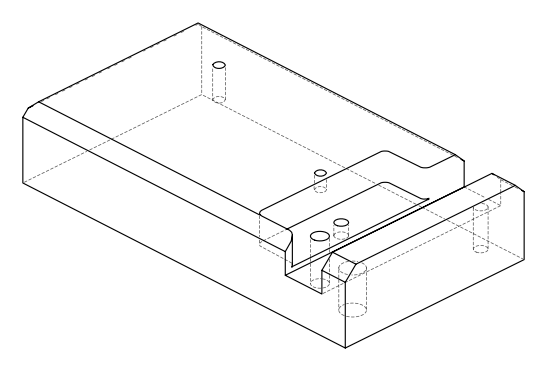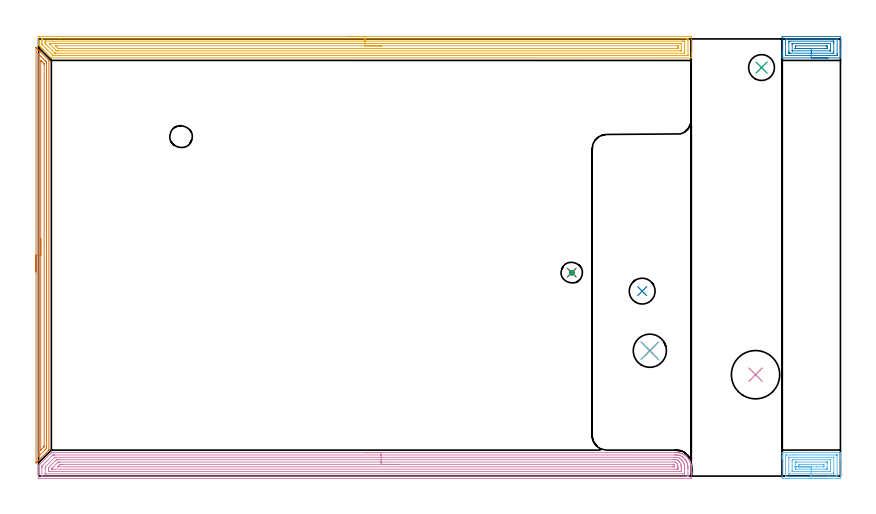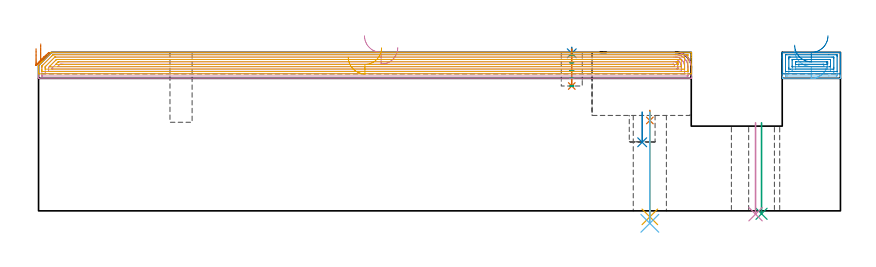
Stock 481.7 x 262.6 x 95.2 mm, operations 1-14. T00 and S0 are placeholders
(PLAN: 17 operations, 11 tool changes, 98.4 min)
(1 SPOT_DRILL | STEP1HOLE_2 | NXT0321_9005460120000 | 0.06 min | 4451 mm3)
(2 SPOT_DRILL_1 | STEP1POCKET | NXT0321_9005460120000 | 0.03 min | 2 mm3)
(3 INDEXABLE_INSERT_DRILL_THROUGH_HOLE_FROM_SOLID | STEP1HOLE | NXT0302_002 | 0.23 min | 17911 mm3)
(4 INDEXABLE_INSERT_DRILL_THROUGH_HOLE_FROM_SOLID_1 | STEP1HOLE_1 | NXT0302_029 | 0.23 min | 62816 mm3)
(5 DRILL_THROUGH_HOLE_INTO_CENTER | STEP1HOLE_2 | NXT0301_087 | 0.26 min | 5850 mm3)
(6 DRILL_TO_ENLARGE_THROUGH_HOLE | STEP1HOLE_2 | UGT0301_265 | 0.28 min | 19255 mm3)
(7 DRILL_BLIND_HOLE_INTO_CENTER | STEP1POCKET | NXT0301_087 | 0.09 min | 1975 mm3)
(8 INDEXABLE_INSERT_DRILL_BLIND_HOLE_FROM_SOLID | STEP1POCKET_1 | NXT0302_002 | 0.08 min | 10124 mm3)
(9 MILL_ROUGH_BLIND_HOLE_CONTOUR | STEP1POCKET | NXT0201_010 | Spiral | 0.25 min | 536 mm3)
(10 AREA_MILL | FG_CHAMFER_SURFACE | UGT0205_001 | 18.93 min | 48603 mm3)
(11 AREA_MILL_1 | FG_CHAMFER_SURFACE_1 | UGT0205_001 | 15.84 min | 33191 mm3)
(12 AREA_MILL_2 | FG_CHAMFER_SURFACE_2 | UGT0205_001 | 1.94 min | 5156 mm3)
(13 AREA_MILL_3 | FG_CHAMFER_SURFACE_3 | UGT0205_001 | 6.03 min | 7071 mm3)
(14 AREA_MILL_4 | FG_CHAMFER_SURFACE_4 | UGT0205_001 | 1.65 min | 3487 mm3)
(15 MILL_OPEN_POCKET | POCKET_OPEN | NXT0201_012 | Follow Part, ap 4, ae 75% | 50.15 min | 917812 mm3)
(16 MILL_RECTANGULAR_SLOT | SLOT_RECTANGULAR | UGT0201_020 | Follow Part, ap 12.5, ae 75% | 1.5 min | 86366 mm3)
(17 MILL_BLIND_HOLE_FROM_SOLID_MATERIAL | STEP1POCKET_2 | NXT0201_010 | Spiral | 0.84 min | 5822 mm3)
(TOOL NXT0321_9005460120000 | NC Spot Drill, 142deg, 12mm, Carbide, Uncoated | D12 PA142 FL30 Z2)
(TOOL NXT0302_002 | Index. Insert Drill 15.5mm [880-D1550L20-05] | D15.5 PA176 FL78 Z2)
(TOOL NXT0302_029 | Index. Insert Drill 29mm [880-D2900L32-05] | D29 PA176 FL145 Z2)
(TOOL NXT0301_087 | Carbide Drill 11.6mm [860.1-1160-058A1-MM 2214] | D11.6 PA140 FL72 Z2)
(TOOL UGT0301_265 | Twist Drill 19.9 mm | D19.9 PA118 FL140 Z2)
(TOOL NXT0201_010 | ENDMILL 10mm [2P460-1000-NA 1630] | D10 FL30 Z6)
(TOOL UGT0205_001 | Chamfer Mill 20 x 3 x 45 deg. | D20 FL50 Z2)
(TOOL NXT0201_012 | ENDMILL 16mm [2P460-1600-NA 1630] | D16 FL38 Z6)
(TOOL UGT0201_020 | End mill 50 mm | D50 FL50 Z4)
(OP 1 SPOT_DRILL)
G17 G21 G94 G90
T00 M6
G54
G17 G0 G90 X367.2 Y75.3 S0 M3
G43 Z105.2 H0
G94 G81 G98 Z54.3 F250. R60.3
G80
M5
M2
(OP 2 SPOT_DRILL_1)
G17 G21 G94 G90
T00 M6
G54
G17 G0 G90 X320.3 Y122.2 S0 M3
G43 Z105.2 H0
G94 G81 G98 Z94.658 F250. R98.2
G80
M5
M2
(OP 3 INDEXABLE_INSERT_DRILL_THROUGH_HOLE_FROM_SOLID)
G17 G21 G94 G90
T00 M6
G54
G17 G0 G90 X434.3 Y245.4 S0 M3
G43 Z105.2 H1
G94 G81 G98 Z-1.771 F250. R52.9
G80
M5
M2
(OP 4 INDEXABLE_INSERT_DRILL_THROUGH_HOLE_FROM_SOLID_1)
G17 G21 G94 G90
T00 M6
G54
G17 G0 G90 X430.7 Y60.9 S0 M3
G43 Z105.2 H1
G94 G81 G98 Z-2.006 F250. R52.9
G80
M5
M2
(OP 5 DRILL_THROUGH_HOLE_INTO_CENTER)
G17 G21 G94 G90
T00 M6
G54
G17 G0 G90 X367.2 Y75.3 S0 M3
G43 Z105.2 H1
G94 G73 G98 Z-3.611 F250. Q10.152 R59.3
G80
M5
M2
(OP 6 DRILL_TO_ENLARGE_THROUGH_HOLE)
G17 G21 G94 G90
T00 M6
G54
G17 G0 G90 X367.2 Y75.3 S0 M3
G43 Z105.2 H0
G94 G73 G98 Z-7.479 F250. Q16.195 R59.3
G80
M5
M2
(OP 7 DRILL_BLIND_HOLE_INTO_CENTER)
G17 G21 G94 G90
T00 M6
G54
G17 G0 G90 X320.3 Y122.2 S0 M3
G43 Z105.2 H1
G94 G81 G98 Z75. F250. R97.2
G80
M5
M2
(OP 8 INDEXABLE_INSERT_DRILL_BLIND_HOLE_FROM_SOLID)
G17 G21 G94 G90
T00 M6
G54
G17 G0 G90 X362.6 Y111.1 S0 M3
G43 Z105.2 H1
G94 G81 G98 Z41.2 F250. R59.3
G80
M5
M2
(OP 9 MILL_ROUGH_BLIND_HOLE_CONTOUR)
G17 G21 G94 G90
T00 M6
G54
G17 G0 G90 X320.3 Y122.2 S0 M3
G43 Z105.2 H1
Z93.56
G94 G3 X320.93 Y122.87 R0.631 F250.
X320.218 Y123.497 R0.67
X319.003 Y122.118 R1.3
X320.218 Y123.497 R-1.3
X319.61 Y122.808 R0.65
X320.3 Y122.2 R0.65
G0 Z88.92
G3 X320.93 Y122.87 R0.631
X320.218 Y123.497 R0.67
X319.003 Y122.118 R1.3
X320.218 Y123.497 R-1.3
X319.61 Y122.808 R0.65
X320.3 Y122.2 R0.65
G0 Z84.28
G3 X320.93 Y122.87 R0.631
X320.218 Y123.497 R0.67
X319.003 Y122.118 R1.3
X320.218 Y123.497 R-1.3
X319.61 Y122.808 R0.65
X320.3 Y122.2 R0.65
G0 Z79.64
G3 X320.93 Y122.87 R0.631
X320.218 Y123.497 R0.67
X319.003 Y122.118 R1.3
X320.218 Y123.497 R-1.3
X319.61 Y122.808 R0.65
X320.3 Y122.2 R0.65
G0 Z75.
G3 X320.93 Y122.87 R0.631
X320.218 Y123.497 R0.67
X319.003 Y122.118 R1.3
X320.218 Y123.497 R-1.3
X319.61 Y122.808 R0.65
X320.3 Y122.2 R0.65
G0 Z105.2
M5
M2
(OP 10 AREA_MILL)
G17 G21 G94 G90
T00 M6
G54
G17 G0 G90 X195.785 Y14.099 S1061 M3
G43 Z105.2 H0
G94 G1 X195.823 Z104.328 F250.
X195.937 Z103.463
X196.125 Z102.611
X196.388 Z101.779
X196.722 Z100.973
X197.124 Z100.199
X197.593 Z99.463
X198.124 Z98.771
X198.714 Z98.128
X199.357 Z97.539
X200.049 Z97.008
X200.785 Z96.539
X201.558 Z96.136
X202.364 Z95.802
X203.196 Z95.54
X204.048 Z95.351
X204.913 Z95.237
X205.785 Z95.199
X383.013
X383.207 Y14.1 Z95.195
X383.217
X383.328 Y14.097
X383.374 Y14.094 Z95.194
X383.53 Y14.086 Z95.186
X383.777 Y14.075 Z95.171
X384.223 Y14.04 Z95.135
X384.274 Y14.034 Z95.129
X384.313 Y14.028 Z95.124
X384.695 Y13.967 Z95.064
X384.73 Y13.961 Z95.058
X385.116 Y13.885 Z94.983
X385.565 Y13.773 Z94.872
X386.01 Y13.639 Z94.738
X386.46 Y13.474 Z94.574
X386.592 Y13.418 Z94.518
X386.906 Y13.285 Z94.383
X387.211 Y13.143 Z94.242
X387.508 Y12.984 Z94.083
X387.798 Y12.817 Z93.914
X388.217 Y12.543 Z93.641
X388.338 Y12.459 Z93.555
X388.625 Y12.253 Z93.352
X388.692 Y12.2 Z93.3
X389.083 Y11.863 Z92.96
X389.146 Y11.807 Z92.904
X389.266 Y11.696 Z92.794
X389.586 Y11.397 Z92.495
X389.619 Y11.362 Z92.46
X389.679 Y11.293 Z92.391
X390.002 Y10.923 Z92.022
X390.275 Y10.584 Z91.683
X390.364 Y10.468 Z91.567
X390.476 Y10.315 Z91.414
X390.531 Y10.238 Z91.337
X390.809 Y9.8 Z90.9
X390.94 Y9.581 Z90.681
X391.056 Y9.363 Z90.462
X391.125 Y9.231 Z90.329
X391.165 Y9.152 Z90.249
X391.275 Y8.925 Z90.019
X391.352 Y8.763 Z89.861
X391.371 Y8.719 Z89.818
X391.458 Y8.498 Z89.598
X391.522 Y8.329 Z89.429
X391.55 Y8.247 Z89.347
X391.704 Y7.797 Z88.897
X391.766 Y7.575 Z88.675
X391.827 Y7.356 Z88.455
X391.927 Y6.908 Z88.007
X391.956 Y6.738 Z87.837
X392.003 Y6.467 Z87.566
X392.017 Y6.337 Z87.436
X392.052 Y6.02 Z87.119
X392.091 Y5.129 Z86.229
Y4.801 Z85.901
X392.092 Y4.112 Z85.208
X392.094 Y2.887 Z83.984
Y2.362 Z83.457
X392.095 Y1.817 Z82.912
X392.099 Y-0.881 Z80.216
X392.096 Y-1.138 Z79.959
X392.09 Y-1.493 Z79.604
X391.834 Y-1.497 Z79.602
X391.468 Y-1.5 Z79.6
X0.632
X0.266 Y-1.497 Z79.602
X0.01 Y-1.493 Z79.604
X0. Y-1.138 Z79.959
Y3.237 Z84.332
Y4.626 Z85.722
Y4.987 Z86.083
Y5.711 Z86.81
Y6.338 Z87.438
X0.001 Y6.377 Z87.476
X0.01 Y6.399 Z87.497
X0.027 Y6.428 Z87.525
X0.185 Y6.586 Z87.684
X0.335 Y6.738 Z87.833
X0.481 Y6.883 Z87.98
X0.632 Y7.033 Z88.131
X0.773 Y7.175 Z88.271
X0.91 Y7.311 Z88.409
X1.079 Y7.48 Z88.578
X7.336 Y13.736 Z94.836
X7.655 Y14.053 Z95.149
X7.706 Y14.096 Z95.19
X7.787 Y14.1 Z95.2
X205.785 Y14.099 Z95.199
Y12.685 Z93.785
X381.813 Y12.684 Z93.784
X382.524 Y12.683 Z93.783
X382.71 Y12.681 Z93.781
X383.419 Y12.667 Z93.767
X383.632 Y12.655 Z93.755
X383.984 Y12.622 Z93.722
X384.313 Y12.566 Z93.666
X384.704 Y12.48 Z93.58
X385.207 Y12.332 Z93.432
X385.355 Y12.278 Z93.378
X386.048 Y11.988 Z93.088
X386.102 Y11.962 Z93.062
X386.16 Y11.931 Z93.031
X386.527 Y11.711 Z92.811
X386.758 Y11.561 Z92.661
X386.996 Y11.399 Z92.499
X387.102 Y11.32 Z92.42
X387.353 Y11.113 Z92.213
X387.89 Y10.625 Z91.725
X388.239 Y10.238 Z91.338
X388.481 Y9.94 Z91.04
X388.785 Y9.53 Z90.63
X388.892 Y9.363 Z90.463
X389.054 Y9.099 Z90.199
X389.362 Y8.488 Z89.588
X389.459 Y8.28 Z89.38
X389.679 Y7.706 Z88.806
X389.725 Y7.568 Z88.668
X389.853 Y7.084 Z88.184
X389.931 Y6.738 Z87.838
X389.984 Y6.439 Z87.539
X390.048 Y5.863 Z86.963
X390.069 Y5.481 Z86.581
X390.082 Y4.987 Z86.087
X390.09 Y4.586 Z85.686
X390.097 Y0.612 Z81.712
Y0.203 Z81.303
X390.095 Y0.066 Z81.166
X390.091 Y-0.043 Z81.057
X390.088 Y-0.074 Z81.026
X390.077 Y-0.079 Z81.021
X390.035 Y-0.081 Z81.019
X389.679 Y-0.085 Z81.015
X389.498 Y-0.086 Z81.014
X2.239 Y-0.085 Z81.015
X2.062 Y-0.082 Z81.018
X2.02 Y-0.079 Z81.021
X2.009 Y-0.076 Z81.024
X2.006 Y-0.063 Z81.037
X2.003 Y-0.028 Z81.072
X2. Y0.149 Z81.249
X2.001 Y4.987 Z86.087
X2.002 Y5.397 Z86.497
X2.01 Y5.863 Z86.963
X2.022 Y5.96 Z87.06
X2.084 Y6.027 Z87.127
X2.165 Y6.112 Z87.212
X2.421 Y6.371 Z87.471
X2.606 Y6.556 Z87.656
X8.357 Y12.306 Z93.406
X8.681 Y12.626 Z93.726
X8.734 Y12.673 Z93.773
X8.774 Y12.679 Z93.779
X8.867 Y12.682 Z93.782
X9.576 Y12.685 Z93.785
X9.757 Y12.686 Z93.786
X205.785 Y12.685 Z93.785
Y11.271 Z92.371
X381.63 Y11.27 Z92.37
X382.365 Y11.269 Z92.369
X382.524 Y11.268 Z92.368
X383.274 Y11.255 Z92.355
X383.419 Y11.248 Z92.348
X383.55 Y11.236 Z92.336
X383.735 Y11.21 Z92.31
X384.162 Y11.113 Z92.213
X384.313 Y11.069 Z92.169
X384.38 Y11.047 Z92.147
X384.901 Y10.82 Z91.92
X385.207 Y10.647 Z91.747
X385.456 Y10.483 Z91.583
X385.78 Y10.238 Z91.338
X386.102 Y9.953 Z91.053
X386.249 Y9.814 Z90.914
X386.394 Y9.653 Z90.753
X386.644 Y9.363 Z90.463
X386.996 Y8.889 Z89.989
X387.233 Y8.488 Z89.588
X387.481 Y8.013 Z89.113
X387.637 Y7.613 Z88.713
X387.89 Y6.844 Z87.944
X387.915 Y6.738 Z87.838
X387.922 Y6.707 Z87.807
X388. Y6.241 Z87.341
X388.043 Y5.863 Z86.963
X388.059 Y5.698 Z86.798
X388.084 Y4.987 Z86.087
X388.089 Y4.793 Z85.893
X388.094 Y2.362 Z83.462
X388.095 Y2.162 Z83.262
X388.092 Y1.487 Z82.587
X388.089 Y1.387 Z82.487
X388.086 Y1.342 Z82.442
X388.046 Y1.335 Z82.435
X386.996 Y1.329 Z82.429
X4.371
X4.21 Y1.33 Z82.43
X4.048 Y1.334 Z82.434
X4.011 Y1.335 Z82.435
X4.007 Y1.365 Z82.465
X4.003 Y1.419 Z82.519
X4.001 Y1.487 Z82.587
X4. Y1.692 Z82.792
Y4.317 Z85.417
X4.001 Y4.987 Z86.087
X4.002 Y5.19 Z86.29
X4.01 Y5.397 Z86.497
X4.019 Y5.508 Z86.608
X4.068 Y5.561 Z86.661
X4.21 Y5.71 Z86.81
X9.612 Y11.113 Z92.213
X9.708 Y11.205 Z92.305
X9.75 Y11.243 Z92.343
X9.768 Y11.258 Z92.358
X9.822 Y11.265 Z92.365
X10.146 Y11.269 Z92.369
X10.308 Y11.271 Z92.371
X205.785
Y9.857 Z90.957
X381.63 Y9.856 Z90.956
X382.021 Y9.855 Z90.955
X382.524 Y9.852 Z90.952
X382.924 Y9.847 Z90.947
X383.169 Y9.841 Z90.941
X383.419 Y9.792 Z90.892
X383.73 Y9.668 Z90.768
X383.959 Y9.536 Z90.636
X384.199 Y9.363 Z90.463
X384.313 Y9.269 Z90.369
X384.714 Y8.884 Z89.984
X385.035 Y8.488 Z89.588
X385.207 Y8.248 Z89.348
X385.555 Y7.613 Z88.713
X385.765 Y7.067 Z88.167
X385.865 Y6.738 Z87.838
X385.959 Y6.364 Z87.464
X386.035 Y5.927 Z87.027
X386.041 Y5.863 Z86.963
X386.089 Y5. Z86.1
Y4.987 Z86.087
X386.092 Y4.122 Z85.222
X386.093 Y3.246 Z84.346
X386.086 Y2.804 Z83.904
X386.084 Y2.756 Z83.856
X386.015 Y2.75 Z83.85
X385.881 Y2.746 Z83.846
X385.712 Y2.744 Z83.844
X385.207 Y2.743 Z83.843
X384.818
X6.504
X6.152 Y2.744 Z83.844
X6.099 Y2.745 Z83.845
X6.044 Y2.749 Z83.849
X6.01 Y2.753 Z83.853
X6.008 Y2.801 Z83.901
X6. Y3.236 Z84.336
Y4.986 Z86.086
X6.01 Y5.04 Z86.14
X6.049 Y5.088 Z86.188
X6.128 Y5.174 Z86.274
X6.251 Y5.301 Z86.401
X10.311 Y9.363 Z90.463
X10.47 Y9.521 Z90.621
X10.717 Y9.762 Z90.862
X10.788 Y9.828 Z90.928
X10.815 Y9.85 Z90.95
X10.864 Y9.852 Z90.952
X11.364 Y9.856 Z90.956
X11.754 Y9.857 Z90.957
X12.259
X205.785
Y8.442 Z89.542
X381.677 Y8.441 Z89.541
X382.524 Y8.435 Z89.535
X382.579 Y8.434 Z89.534
X383.419 Y7.614 Z88.714
Y7.613 Z88.713
X383.612 Y7.243 Z88.343
X383.705 Y7.028 Z88.128
X383.815 Y6.738 Z87.838
X383.971 Y6.197 Z87.297
X384.026 Y5.863 Z86.963
X384.072 Y5.223 Z86.323
X384.079 Y4.987 Z86.087
X384.09 Y4.331 Z85.431
X384.086 Y4.235 Z85.335
X384.082 Y4.178 Z85.278
X384.074 Y4.163 Z85.263
X384.054 Y4.162 Z85.262
X383.843 Y4.159 Z85.259
X383.419 Y4.157 Z85.257
X383.373
X8.636
X8.253 Y4.159 Z85.259
X8.061 Y4.162 Z85.262
X8.02 Y4.164 Z85.264
X8.01 Y4.182 Z85.282
X8.008 Y4.228 Z85.328
X8.005 Y4.503 Z85.603
X8.009 Y4.572 Z85.672
X8.013 Y4.603 Z85.703
X8.03 Y4.624 Z85.724
X8.091 Y4.69 Z85.79
X8.386 Y4.987 Z86.087
X8.532 Y5.134 Z86.234
X11.364 Y7.966 Z89.066
X11.631 Y8.227 Z89.327
X11.842 Y8.432 Z89.532
X12.259 Y8.442 Z89.542
X12.305
X205.785
Y7.028 Z88.128
X380.735 Y7.027 Z88.127
X381.338 Y7.024 Z88.124
X381.481 Y7.02 Z88.12
X381.552 Y7.013 Z88.113
X381.63 Y6.937 Z88.037
X381.739 Y6.738 Z87.838
X381.82 Y6.552 Z87.652
X381.945 Y6.14 Z87.24
X382.012 Y5.863 Z86.963
X382.039 Y5.658 Z86.758
X382.043 Y5.606 Z86.706
X382.042 Y5.583 Z86.683
X382.024 Y5.578 Z86.678
X381.924 Y5.575 Z86.675
X381.63 Y5.572 Z86.672
X381.033 Y5.571 Z86.671
X380.735
X11.532 Y5.572 Z86.672
X11.455 Y5.575 Z86.675
X11.439 Y5.578 Z86.678
X11.438 Y5.579 Z86.679
X11.456 Y5.603 Z86.703
X11.486 Y5.637 Z86.737
X12.424 Y6.576 Z87.676
X12.589 Y6.738 Z87.838
X12.872 Y7.012 Z88.112
X13.153 Y7.022 Z88.122
X13.752 Y7.027 Z88.127
X14.048 Y7.028 Z88.128
X14.644 Y7.029 Z88.129
X205.785 Y7.028 Z88.128
X206.656 Z88.166
X207.521 Z88.28
X208.373 Z88.469
X209.205 Z88.731
X210.011 Z89.065
X210.785 Z89.468
X211.52 Z89.937
X212.212 Z90.468
X212.856 Z91.057
X213.445 Z91.7
X213.976 Z92.392
X214.445 Z93.128
X214.848 Z93.902
X215.181 Z94.708
X215.444 Z95.54
X215.633 Z96.392
X215.747 Z97.257
X215.785 Z98.128
G0 Z105.2
M5
M2
(OP 11 AREA_MILL_1)
G17 G21 G94 G90
T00 M6
G54
G17 G0 G90 X186.05 Y264.1 S1061 M3
G43 Z105.2 H0
Z92.3
G94 G1 X186.088 Z91.428 F250.
X186.202 Z90.564
X186.391 Z89.712
X186.653 Z88.88
X186.987 Z88.074
X187.39 Z87.3
X187.858 Z86.564
X188.39 Z85.872
X188.979 Z85.229
X189.622 Z84.64
X190.314 Z84.108
X191.05 Z83.64
X191.824 Z83.237
X192.63 Z82.903
X193.462 Z82.641
X194.313 Z82.452
X195.178 Z82.338
X196.05 Z82.3
X391.468 Y264.099 Z82.301
X391.81 Y264.097 Z82.302
X392.09 Y264.093 Z82.304
X392.1 Y263.763 Z82.635
Y254.157 Z92.238
Y252.772 Z93.624
Y252.41 Z93.984
Y251.479 Z94.921
X392.097 Y251.337 Z95.056
X392.09 Y251.202 Z95.188
X391.915 Y251.2 Z95.2
X7.787
X7.706 Y251.204 Z95.19
X7.661 Y251.241 Z95.155
X7.433 Y251.467 Z94.933
X7.363 Y251.537 Z94.863
X2.558 Y256.34 Z90.056
X2.421 Y256.478 Z89.92
X2.264 Y256.635 Z89.762
X2.121 Y256.777 Z89.619
X1.974 Y256.925 Z89.473
X1.837 Y257.062 Z89.336
X1.684 Y257.213 Z89.182
X1.526 Y257.373 Z89.025
X1.411 Y257.488 Z88.909
X1.247 Y257.65 Z88.745
X1.079 Y257.82 Z88.578
X0.984 Y257.915 Z88.483
X0.004 Y258.896 Z87.503
X0. Y258.922 Z87.477
Y259.547 Z86.852
Y260.27 Z86.125
Y261.504 Z84.893
Y262.89 Z83.506
Y263.507 Z82.889
X0.004 Y263.763 Z82.633
X0.01 Y264.093 Z82.304
X0.29 Y264.097 Z82.301
X0.632 Y264.1 Z82.3
X196.05
Y262.686 Z83.714
X388.994
X389.679 Y262.684 Z83.716
X389.891 Y262.683 Z83.717
X390.037 Y262.679 Z83.721
X390.091 Y262.668 Z83.732
X390.093 Y262.638 Z83.762
X390.098 Y262.481 Z83.919
X390.1 Y262.016 Z84.384
Y261.605 Z84.795
X390.099 Y252.874 Z93.526
X390.095 Y252.736 Z93.664
X390.09 Y252.632 Z93.768
X390.021 Y252.621 Z93.779
X389.679 Y252.617 Z93.783
X389.469 Y252.615 Z93.785
X382.654 Y252.614 Z93.786
X9.367
X9.024 Y252.616 Z93.784
X8.853 Y252.619 Z93.781
X8.769 Y252.621 Z93.779
X8.73 Y252.632 Z93.768
X8.681 Y252.674 Z93.726
X8.067 Y253.284 Z93.116
X7.787 Y253.563 Z92.837
X2.421 Y258.929 Z87.471
X2.187 Y259.167 Z87.233
X2.073 Y259.284 Z87.116
X2.02 Y259.342 Z87.058
X2.01 Y259.397 Z87.003
X2.002 Y259.805 Z86.595
X2. Y261.554 Z84.846
Y262.016 Z84.384
X2.001 Y262.426 Z83.974
X2.005 Y262.564 Z83.836
X2.01 Y262.668 Z83.732
X2.079 Y262.679 Z83.721
X2.421 Y262.683 Z83.717
X2.631 Y262.685 Z83.715
X12.549 Y262.686 Z83.714
X196.05
Y261.272 Z85.128
X386.996
X387.76 Y261.271 Z85.129
X387.89 Y261.269 Z85.131
X388.021 Y261.265 Z85.135
X388.091 Y261.26 Z85.14
X388.094 Y261.211 Z85.189
X388.097 Y261.143 Z85.257
X388.1 Y260.939 Z85.461
Y254.826 Z91.574
X388.095 Y254.157 Z92.243
X388.092 Y254.055 Z92.345
X388.09 Y254.036 Z92.364
X388.065 Y254.033 Z92.367
X388.02 Y254.03 Z92.37
X387.89 Y254.029 Z92.371
X10.339
X10.075 Y254.031 Z92.369
X9.9 Y254.034 Z92.366
X9.774 Y254.037 Z92.363
X9.749 Y254.059 Z92.341
X9.644 Y254.157 Z92.243
X9.576 Y254.224 Z92.176
X4.403 Y259.397 Z87.003
X4.21 Y259.593 Z86.807
X4.045 Y259.766 Z86.634
X4.01 Y259.821 Z86.579
X4.005 Y259.929 Z86.471
X4.002 Y260.065 Z86.335
X4. Y260.27 Z86.13
Y260.474 Z85.926
X4.005 Y261.143 Z85.257
X4.008 Y261.245 Z85.155
X4.01 Y261.264 Z85.136
X4.035 Y261.267 Z85.133
X4.08 Y261.27 Z85.13
X4.21 Y261.271 Z85.129
X196.05 Y261.272 Z85.128
Y259.857 Z86.543
X385.993
X386.038 Y259.856 Z86.544
X386.073 Y259.854 Z86.546
X386.089 Y259.851 Z86.549
X386.091 Y259.831 Z86.569
X386.1 Y259.398 Z87.002
Y255.905 Z90.495
X386.09 Y255.469 Z90.931
X386.087 Y255.449 Z90.951
X386.046 Y255.447 Z90.953
X385.962 Y255.444 Z90.956
X385.837 Y255.443 Z90.957
X385.679
X11.836
X11.364 Y255.444 Z90.956
X10.938 Y255.447 Z90.953
X10.829 Y255.45 Z90.95
X10.608 Y255.651 Z90.749
X10.47 Y255.78 Z90.62
X6.893 Y259.356 Z87.044
X6.854 Y259.397 Z87.003
X6.428 Y259.85 Z86.55
X6.893 Y259.854 Z86.546
X7.316 Y259.857 Z86.543
X196.05
Y258.443 Z87.957
X383.852
X384.027 Y258.441 Z87.959
X384.07 Y258.439 Z87.961
X384.086 Y258.437 Z87.963
X384.09 Y258.428 Z87.972
X384.093 Y258.368 Z88.032
X384.1 Y257.858 Z88.542
Y257.65 Z88.75
X384.098 Y256.987 Z89.413
X384.093 Y256.89 Z89.51
X384.09 Y256.867 Z89.533
X384.076 Y256.864 Z89.536
X384.028 Y256.861 Z89.539
X383.825 Y256.858 Z89.542
X383.419 Y256.857 Z89.543
X383.337
X12.177
X11.974 Y256.859 Z89.541
X11.873 Y256.862 Z89.538
X11.852 Y256.864 Z89.536
X11.802 Y256.908 Z89.492
X11.701 Y257.004 Z89.396
X11.364 Y257.334 Z89.066
X10.335 Y258.365 Z88.035
X10.288 Y258.415 Z87.985
X10.27 Y258.436 Z87.964
X10.271 Y258.438 Z87.962
X10.279 Y258.44 Z87.96
X10.342 Y258.442 Z87.958
X10.47 Y258.443 Z87.957
X10.552
X196.05
X196.922 Z87.995
X197.786 Z88.109
X198.638 Z88.298
X199.47 Z88.56
X200.276 Z88.894
X201.05 Z89.297
X201.786 Z89.765
X202.478 Z90.296
X203.121 Z90.886
X203.71 Z91.529
X204.241 Z92.221
X204.71 Z92.957
X205.113 Z93.731
X205.447 Z94.537
X205.709 Z95.369
X205.898 Z96.22
X206.012 Z97.085
X206.05 Z97.957
G0 Z105.2
M5
M2
(OP 12 AREA_MILL_2)
G17 G21 G94 G90
T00 M6
G54
G17 G0 G90 X474.2 Y-1.5 S1061 M3
G43 Z105.2 H0
Z89.6
G94 G1 X474.162 Z88.728 F250.
X474.048 Z87.864
X473.859 Z87.012
X473.597 Z86.18
X473.263 Z85.374
X472.86 Z84.6
X472.392 Z83.864
X471.86 Z83.172
X471.271 Z82.529
X470.628 Z81.94
X469.936 Z81.408
X469.2 Z80.94
X468.426 Z80.537
X467.62 Z80.203
X466.788 Z79.941
X465.936 Z79.752
X465.072 Z79.638
X464.2 Z79.6
X447.279
X446.914 Y-1.497 Z79.601
X446.71 Y-1.492 Z79.605
X446.705 Y-1.138 Z79.959
X446.7 Y-0.569 Z80.528
Y10.238 Z91.332
Y10.85 Z91.947
Y11.113 Z92.21
Y11.725 Z92.822
Y11.988 Z93.084
Y12.514 Z93.613
Y13.883 Z94.981
X446.702 Y13.993 Z95.085
X446.71 Y14.098 Z95.189
X446.834 Y14.1 Z95.2
X481.566
X481.69 Y14.097 Z95.189
X481.698 Y13.993 Z95.085
X481.7 Y13.882 Z94.981
Y13.212 Z94.311
Y12.514 Z93.613
Y11.988 Z93.084
Y11.725 Z92.822
Y11.113 Z92.21
Y10.85 Z91.947
Y10.238 Z91.332
Y-0.832 Z80.265
X481.696 Y-1.138 Z79.959
X481.69 Y-1.492 Z79.605
X481.486 Y-1.497 Z79.601
X481.121 Y-1.5 Z79.6
X464.2
Y-0.086 Z81.014
X449.771
X449.06 Y-0.085 Z81.015
X448.877 Y-0.083 Z81.017
X448.733 Y-0.079 Z81.021
X448.709 Y-0.075 Z81.025
X448.705 Y-0.057 Z81.043
X448.703 Y-0.036 Z81.064
X448.7 Y0.091 Z81.191
Y11.467 Z92.567
X448.702 Y11.988 Z93.088
X448.704 Y12.338 Z93.438
X448.715 Y12.679 Z93.779
X449.06 Y12.683 Z93.783
X449.242 Y12.685 Z93.785
X453.693 Y12.686 Z93.786
X478.63
X479.34 Y12.685 Z93.785
X479.523 Y12.683 Z93.783
X479.667 Y12.679 Z93.779
X479.691 Y12.675 Z93.775
X479.695 Y12.657 Z93.757
X479.697 Y12.636 Z93.736
X479.7 Y12.509 Z93.609
Y1.133 Z82.233
X479.698 Y0.612 Z81.712
X479.696 Y0.262 Z81.362
X479.685 Y-0.079 Z81.021
X479.34 Y-0.083 Z81.017
X479.158 Y-0.085 Z81.015
X474.752 Y-0.086 Z81.014
X464.2
Y1.328 Z82.428
X450.788 Y1.329 Z82.429
X450.745 Y1.33 Z82.43
X450.718 Y1.333 Z82.433
X450.71 Y1.335 Z82.435
X450.708 Y1.349 Z82.449
X450.702 Y1.487 Z82.587
X450.7 Y1.626 Z82.726
Y10.377 Z91.477
X450.702 Y11.113 Z92.213
X450.705 Y11.247 Z92.347
X450.71 Y11.265 Z92.365
X450.722 Y11.267 Z92.367
X450.761 Y11.27 Z92.37
X450.841 Y11.271 Z92.371
X477.612
X477.655 Y11.27 Z92.37
X477.682 Y11.267 Z92.367
X477.69 Y11.265 Z92.365
X477.692 Y11.251 Z92.351
X477.698 Y11.113 Z92.213
X477.7 Y10.974 Z92.074
Y2.223 Z83.323
X477.698 Y1.487 Z82.587
X477.695 Y1.353 Z82.453
X477.69 Y1.335 Z82.435
X477.678 Y1.333 Z82.433
X477.639 Y1.33 Z82.43
X477.559 Y1.329 Z82.429
X464.2 Y1.328 Z82.428
Y2.743 Z83.843
X452.81
X452.749 Y2.744 Z83.844
X452.722 Y2.747 Z83.847
X452.712 Y2.749 Z83.849
X452.709 Y2.761 Z83.861
X452.705 Y2.84 Z83.94
X452.7 Y3.161 Z84.261
Y3.237 Z84.337
X452.702 Y9.363 Z90.463
X452.71 Y9.762 Z90.862
X452.717 Y9.851 Z90.951
X452.842 Y9.853 Z90.953
X453.011 Y9.856 Z90.956
X453.513 Y9.857 Z90.957
X453.9
X475.59
X475.651 Y9.856 Z90.956
X475.678 Y9.853 Z90.953
X475.688 Y9.851 Z90.951
X475.691 Y9.839 Z90.939
X475.695 Y9.76 Z90.86
X475.7 Y9.439 Z90.539
Y9.363 Z90.463
X475.699 Y3.237 Z84.337
X475.69 Y2.838 Z83.938
X475.683 Y2.749 Z83.849
X475.558 Y2.747 Z83.847
X475.389 Y2.744 Z83.844
X474.887 Y2.743 Z83.843
X474.5
X464.2
Y4.157 Z85.257
X454.867 Y4.158 Z85.258
X454.771 Y4.159 Z85.259
X454.725 Y4.162 Z85.262
X454.71 Y4.164 Z85.264
X454.708 Y4.18 Z85.28
X454.704 Y4.276 Z85.376
X454.7 Y4.696 Z85.796
X454.701 Y7.613 Z88.713
X454.704 Y8.193 Z89.293
X454.71 Y8.39 Z89.49
X454.722 Y8.437 Z89.537
X454.767 Y8.439 Z89.539
X454.872 Y8.441 Z89.541
X455.294 Y8.443 Z89.543
X455.34
X473.533 Y8.442 Z89.542
X473.629 Y8.441 Z89.541
X473.675 Y8.438 Z89.538
X473.69 Y8.436 Z89.536
X473.692 Y8.42 Z89.52
X473.696 Y8.325 Z89.425
X473.7 Y7.904 Z89.004
X473.699 Y4.987 Z86.087
X473.696 Y4.407 Z85.507
X473.69 Y4.21 Z85.31
X473.678 Y4.163 Z85.263
X473.633 Y4.161 Z85.261
X473.528 Y4.159 Z85.259
X473.106 Y4.157 Z85.257
X473.06
X464.2
Y5.571 Z86.671
X457.372 Y5.572 Z86.672
X457.075 Y5.574 Z86.674
X456.78 Y5.578 Z86.678
X456.71 Y5.582 Z86.682
X456.706 Y5.641 Z86.741
X456.702 Y5.74 Z86.84
X456.7 Y5.862 Z86.962
Y6.231 Z87.331
X456.702 Y6.738 Z87.838
X456.705 Y6.922 Z88.022
X456.71 Y7.012 Z88.112
X456.717 Y7.023 Z88.123
X456.737 Y7.025 Z88.125
X456.78 Y7.028 Z88.128
X460.861 Y7.029 Z88.129
X471.029 Y7.028 Z88.128
X471.325 Y7.026 Z88.126
X471.62 Y7.022 Z88.122
X471.69 Y7.018 Z88.118
X471.694 Y6.959 Z88.059
X471.698 Y6.86 Z87.96
X471.7 Y6.738 Z87.838
Y6.369 Z87.469
X471.698 Y5.862 Z86.962
X471.695 Y5.678 Z86.778
X471.69 Y5.588 Z86.688
X471.683 Y5.577 Z86.677
X471.663 Y5.575 Z86.675
X471.62 Y5.572 Z86.672
X467.465 Y5.571 Z86.671
X464.2
X463.328 Z86.709
X462.464 Z86.823
X461.612 Z87.012
X460.78 Z87.274
X459.974 Z87.608
X459.2 Z88.011
X458.464 Z88.48
X457.772 Z89.011
X457.129 Z89.6
X456.54 Z90.243
X456.008 Z90.935
X455.54 Z91.671
X455.137 Z92.445
X454.803 Z93.251
X454.541 Z94.083
X454.352 Z94.935
X454.238 Z95.8
X454.2 Z96.671
G0 Z105.2
M5
M2
(OP 13 AREA_MILL_3)
G17 G21 G94 G90
T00 M6
G54
G17 G0 G90 X-1.5 Y122.65 S1061 M3
G43 Z105.2 H0
Z97.5
G94 G1 Y122.688 Z96.628 F250.
Y122.802 Z95.763
Y122.991 Z94.912
Y123.253 Z94.08
Y123.587 Z93.274
Y123.99 Z92.5
Y124.458 Z91.764
Y124.99 Z91.072
Y125.579 Z90.429
Y126.222 Z89.84
Y126.914 Z89.308
Y127.65 Z88.84
Y128.424 Z88.437
Y129.23 Z88.103
Y130.062 Z87.841
Y130.914 Z87.652
Y131.778 Z87.538
Y132.65 Z87.5
X-1.499 Y257.381 Z87.499
X-1.495 Y257.383 Z87.504
X-1.484 Y257.381 Z87.514
X-1.379 Y257.28 Z87.62
X-1.26 Y257.16 Z87.739
X-1.048 Y256.948 Z87.952
X-0.71 Y256.612 Z88.286
X-0.225 Y256.125 Z88.775
X0.008 Y255.893 Z89.006
X0.164 Y255.738 Z89.159
X0.313 Y255.588 Z89.311
X0.455 Y255.446 Z89.453
X0.601 Y255.301 Z89.597
X0.742 Y255.159 Z89.739
X0.901 Y255. Z89.899
X1.038 Y254.864 Z90.034
X5.98 Y249.92 Z94.98
X6.171 Y249.727 Z95.168
X6.195 Y249.695 Z95.191
X6.2 Y249.641 Z95.2
Y15.658
X6.195 Y15.605 Z95.191
X6.171 Y15.573 Z95.168
X5.98 Y15.38 Z94.98
X1.038 Y10.436 Z90.034
X0.901 Y10.3 Z89.899
X0.742 Y10.141 Z89.739
X0.601 Y9.999 Z89.597
X0.455 Y9.854 Z89.452
X0.314 Y9.712 Z89.311
X0.164 Y9.562 Z89.159
X0.008 Y9.407 Z89.006
X-0.115 Y9.284 Z88.883
X-0.273 Y9.124 Z88.722
X-0.438 Y8.961 Z88.56
X-1.492 Y7.909 Z87.506
X-1.495 Y7.913 Z87.503
X-1.498 Y7.932 Z87.501
X-1.5 Y8.068 Z87.5
Y8.341
Y132.65
X-0.086 Z88.914
X-0.085 Y253.022 Z88.915
X-0.084 Y253.214 Z88.916
X-0.081 Y253.42 Z88.919
X-0.079 Y253.507 Z88.921
X-0.031 Y253.47 Z88.969
X0.234 Y253.214 Z89.234
X0.601 Y252.848 Z89.601
X1.13 Y252.321 Z90.13
X3.809 Y249.641 Z92.809
X4.099 Y249.351 Z93.099
X4.694 Y248.748 Z93.694
X4.779 Y248.656 Z93.779
X4.781 Y248.573 Z93.781
X4.784 Y248.397 Z93.784
X4.786 Y248.047 Z93.786
Y247.855
X4.785 Y17.445 Z93.785
X4.781 Y16.748 Z93.781
X4.779 Y16.652 Z93.779
X4.691 Y16.552 Z93.691
X4.396 Y16.248 Z93.396
X4.099 Y15.949 Z93.099
X3.955 Y15.805 Z92.955
X0.601 Y12.451 Z89.601
X0.236 Y12.086 Z89.236
X0.045 Y11.898 Z89.045
X-0.024 Y11.832 Z88.976
X-0.078 Y11.783 Z88.922
X-0.082 Y11.891 Z88.918
X-0.084 Y12.086 Z88.916
X-0.085 Y12.499 Z88.915
X-0.086 Y12.788 Z88.914
Y132.65
X1.328 Z90.328
X1.329 Y248.898 Z90.329
X1.333 Y249.641 Z90.333
X1.334 Y249.646 Z90.334
X1.352 Y249.641 Z90.352
X1.476 Y249.522 Z90.476
X2.253 Y248.748 Z91.253
X3.145 Y247.855 Z92.145
X3.224 Y247.773 Z92.224
X3.32 Y247.669 Z92.32
X3.365 Y247.609 Z92.365
X3.371 Y246.962 Z92.371
Y18.188
X3.37 Y18.037 Z92.37
X3.364 Y17.737 Z92.364
X3.361 Y17.672 Z92.361
X3.348 Y17.654 Z92.348
X3.312 Y17.615 Z92.312
X3.224 Y17.524 Z92.224
X3.185 Y17.484 Z92.185
X1.476 Y15.775 Z90.476
X1.418 Y15.717 Z90.418
X1.357 Y15.659 Z90.357
X1.344 Y15.652 Z90.344
X1.334 Y15.65 Z90.334
X1.332 Y15.659 Z90.332
X1.33 Y15.677 Z90.33
X1.329 Y15.808 Z90.329
X1.328 Y132.65 Z90.328
Y133.522 Z90.366
Y134.386 Z90.48
Y135.238 Z90.669
Y136.07 Z90.932
Y136.876 Z91.265
Y137.65 Z91.668
Y138.386 Z92.137
Y139.078 Z92.668
Y139.721 Z93.257
Y140.31 Z93.901
Y140.842 Z94.593
Y141.31 Z95.328
Y141.713 Z96.102
Y142.047 Z96.908
Y142.309 Z97.74
Y142.498 Z98.592
Y142.612 Z99.457
Y142.65 Z100.328
G0 Z105.2
M5
M2
(OP 14 AREA_MILL_4)
G17 G21 G94 G90
T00 M6
G54
G17 G0 G90 X474.2 Y251.2 S1061 M3
G43 Z105.2 H0
G94 G1 X474.162 Z104.328 F250.
X474.048 Z103.463
X473.859 Z102.612
X473.597 Z101.78
X473.263 Z100.974
X472.86 Z100.2
X472.391 Z99.464
X471.86 Z98.772
X471.271 Z98.129
X470.628 Z97.539
X469.936 Z97.008
X469.2 Z96.54
X468.426 Z96.137
X467.62 Z95.803
X466.788 Z95.541
X465.936 Z95.352
X465.072 Z95.238
X464.2 Z95.2
X446.834
X446.71 Y251.202 Z95.188
X446.703 Y251.299 Z95.094
X446.7 Y251.403 Z94.996
Y252.062 Z94.337
Y252.759 Z93.641
Y253.284 Z93.112
Y253.546 Z92.851
Y254.157 Z92.24
Y254.419 Z91.978
Y255.03 Z91.364
Y255.497 Z90.897
X446.701 Y263.196 Z83.201
X446.706 Y263.763 Z82.634
X446.71 Y264.093 Z82.304
X446.939 Y264.096 Z82.302
X447.279 Y264.1 Z82.3
X481.121
X481.674 Y264.094 Z82.303
X481.69 Y264.091 Z82.305
X481.7 Y264.068 Z82.328
Y255.03 Z91.364
Y254.419 Z91.978
Y254.157 Z92.24
Y253.546 Z92.851
Y253.284 Z93.112
Y252.759 Z93.64
Y251.402 Z94.997
X481.697 Y251.299 Z95.094
X481.69 Y251.202 Z95.189
X481.566 Y251.2 Z95.2
X464.2
Y252.614 Z93.786
X449.06 Y252.615 Z93.785
X448.851 Y252.616 Z93.784
X448.734 Y252.62 Z93.78
X448.712 Y252.621 Z93.779
X448.707 Y252.635 Z93.765
X448.704 Y252.654 Z93.746
X448.701 Y252.763 Z93.637
X448.7 Y261.496 Z84.904
X448.704 Y262.016 Z84.384
X448.709 Y262.361 Z84.039
X448.728 Y262.679 Z83.721
X449.06 Y262.683 Z83.717
X449.269 Y262.685 Z83.715
X453.721 Y262.686 Z83.714
X479.34 Y262.685 Z83.715
X479.549 Y262.684 Z83.716
X479.666 Y262.68 Z83.72
X479.688 Y262.679 Z83.721
X479.693 Y262.665 Z83.735
X479.696 Y262.646 Z83.754
X479.699 Y262.537 Z83.863
X479.7 Y253.804 Z92.596
X479.696 Y253.284 Z93.116
X479.691 Y252.939 Z93.461
X479.671 Y252.621 Z93.779
X479.34 Y252.617 Z93.783
X479.131 Y252.615 Z93.785
X474.731 Y252.614 Z93.786
X464.2
Y254.028 Z92.372
X451.732 Y254.029 Z92.371
X450.971 Y254.03 Z92.37
X450.841 Y254.032 Z92.368
X450.72 Y254.035 Z92.365
X450.71 Y254.157 Z92.243
X450.703 Y254.292 Z92.108
X450.7 Y255.03 Z91.37
Y255.169 Z91.231
X450.701 Y260.408 Z85.992
X450.71 Y261.143 Z85.257
X450.718 Y261.265 Z85.135
X451.732 Y261.271 Z85.129
X476.668 Y261.272 Z85.128
X477.429 Y261.27 Z85.13
X477.559 Y261.268 Z85.132
X477.68 Y261.265 Z85.135
X477.69 Y261.143 Z85.257
X477.697 Y261.008 Z85.392
X477.7 Y260.27 Z86.13
Y260.131 Z86.269
X477.699 Y254.892 Z91.508
X477.69 Y254.157 Z92.243
X477.682 Y254.035 Z92.365
X476.668 Y254.029 Z92.371
X464.2 Y254.028 Z92.372
Y255.443 Z90.957
X453.092
X452.809 Y255.445 Z90.955
X452.76 Y255.446 Z90.954
X452.716 Y255.449 Z90.951
X452.71 Y255.515 Z90.885
X452.701 Y255.827 Z90.573
X452.7 Y259.397 Z87.003
X452.704 Y259.795 Z86.605
X452.707 Y259.844 Z86.556
X452.71 Y259.85 Z86.55
X452.723 Y259.853 Z86.547
X452.761 Y259.856 Z86.544
X452.887 Y259.857 Z86.543
X453.043
X475.308
X475.591 Y259.855 Z86.545
X475.639 Y259.854 Z86.546
X475.684 Y259.851 Z86.549
X475.69 Y259.785 Z86.615
X475.699 Y259.473 Z86.927
X475.7 Y255.903 Z90.497
X475.696 Y255.505 Z90.895
X475.693 Y255.456 Z90.944
X475.69 Y255.45 Z90.95
X475.677 Y255.447 Z90.953
X475.639 Y255.444 Z90.956
X475.513 Y255.443 Z90.957
X475.357
X464.2
Y256.857 Z89.543
X455.212
X454.875 Y256.861 Z89.539
X454.716 Y256.864 Z89.536
X454.71 Y256.955 Z89.445
X454.702 Y257.358 Z89.042
X454.701 Y257.65 Z88.75
Y258.231 Z88.169
X454.707 Y258.426 Z87.974
X454.71 Y258.437 Z87.963
X454.714 Y258.44 Z87.96
X454.738 Y258.442 Z87.958
X454.789 Y258.443 Z87.957
X454.89
X473.188
X473.525 Y258.439 Z87.961
X473.684 Y258.436 Z87.964
X473.69 Y258.345 Z88.055
X473.698 Y257.942 Z88.458
X473.699 Y257.65 Z88.75
Y257.069 Z89.331
X473.693 Y256.874 Z89.526
X473.69 Y256.863 Z89.537
X473.685 Y256.86 Z89.54
X473.662 Y256.858 Z89.542
X473.611 Y256.857 Z89.543
X473.51
X464.2
X463.328 Z89.581
X462.463 Z89.695
X461.612 Z89.884
X460.78 Z90.146
X459.974 Z90.48
X459.2 Z90.883
X458.464 Z91.352
X457.772 Z91.883
X457.129 Z92.472
X456.54 Z93.115
X456.008 Z93.807
X455.54 Z94.543
X455.137 Z95.317
X454.803 Z96.123
X454.541 Z96.955
X454.352 Z97.807
X454.238 Z98.672
X454.2 Z99.543
G0 Z105.2
M5
M2
